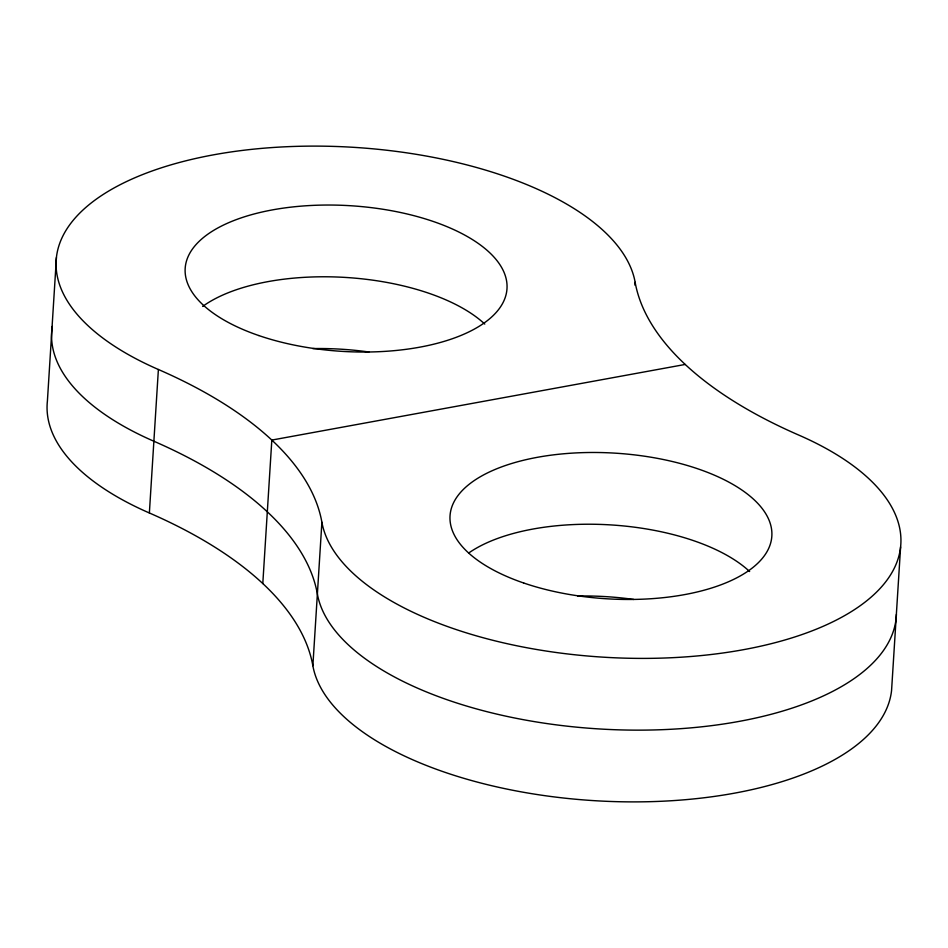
<?xml version="1.0" encoding="UTF-8"?>
<svg xmlns="http://www.w3.org/2000/svg" width="948" height="948" viewBox="0 0 948 948"><rect width="100%" height="100%" fill="white"/><g stroke="black" fill="none" stroke-linecap="round" stroke-linejoin="round"><path stroke-width="1.42" d="M56.43 257.548L47.4 401.04A290.467 131.417 3.6 0 0 149.369 512.975A468.561 211.997 3.6 0 1 312.864 665.733A290.467 131.417 3.6 0 0 606.566 801.309A290.467 131.417 3.6 0 0 891.57 690.452L900.6 546.96M149.369 512.975L158.387 369.495A290.467 131.417 3.6 0 1 213.656 154.808A290.467 131.417 3.6 0 1 635.136 282.267A468.561 211.997 3.6 0 0 798.631 435.025A290.467 131.417 3.6 0 1 743.362 649.7A290.467 131.417 3.6 0 1 321.893 522.241A468.561 211.997 3.6 0 0 158.387 369.495M262.797 583.553L271.827 440.073L685.203 364.447M312.864 665.733L321.893 522.241M634.959 285.194L635.136 282.267M202.647 306.441A161.219 72.937 3.6 0 1 346.02 277.468A161.219 72.937 3.6 0 1 484.772 324.074M52.294 326.456A290.467 131.417 3.6 0 0 153.872 441.235A468.561 211.997 3.6 0 1 317.379 593.981A290.467 131.417 3.6 0 0 615.821 729.747A290.467 131.417 3.6 0 0 896.405 614.423M468.691 553.028A161.219 72.937 3.6 0 1 612.041 524.991A161.219 72.937 3.6 0 1 749.631 571.526M577.652 596.031A161.219 72.937 3.6 0 1 633.726 599.444M312.793 348.591A161.219 72.937 3.6 0 1 368.879 352.004M258.816 335.556A161.219 72.937 3.6 0 0 506.86 290.183A161.219 72.937 3.6 0 0 272.586 209.864A161.219 72.937 3.6 0 0 258.816 335.556M523.675 582.996A161.219 72.937 3.6 0 0 771.708 537.623A161.219 72.937 3.6 0 0 537.445 457.303A161.219 72.937 3.6 0 0 523.675 582.996"/></g></svg>
